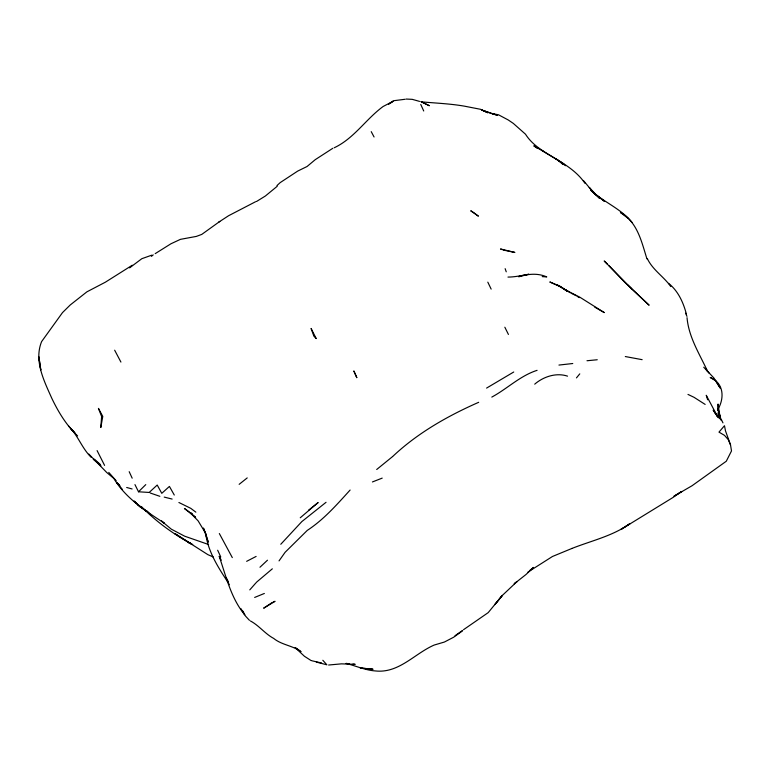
<?xml version="1.0" encoding="UTF-8"?>
<svg xmlns="http://www.w3.org/2000/svg" width="770" height="770" viewBox="0 0 770 770"><rect width="100%" height="100%" fill="white"/><g stroke="black" fill="none" stroke-linecap="round" stroke-linejoin="round"><path stroke-width="1.16" d="M718.516 408.35C724.589 397.041 723.415 382.873 710.21 377.473L715.667 380.765L720.258 388.099M279.038 560.897L285.102 552.302L307.269 530.405C323.9 519.509 336.885 504.6 350.109 490.047M576.461 377.887L579.781 373.864M249.778 589.878L256.064 582.736M280.781 544.274L301.85 521.579L326.047 502.3M134.952 484.6L138.513 491.78L145.771 484.619M392.69 456.494C417.427 433.106 447.639 415.964 478.69 402.306M259.962 567.24L267.469 560.204M300.252 517.787L318.154 502.531L308.472 510.269M149.659 492.02L157.215 485.042L161.777 493.329L169.419 486.428L174.28 495.033M276.988 185.56L280.193 182.606L297.692 171.094L307.066 166.503L315.248 159.66L332.823 148.283M129.62 267.864L141.805 258.71L151.748 255.168M376.694 469.498L392.546 456.61M256.612 582.12L272.339 568.818M277.219 186.273L265.342 196.032L256.458 201.528M151.392 256.362L153.23 254.88M529.789 570.416L533.543 567.413L526.054 574.459L514.37 583.679M239.152 484.34L247.218 477.91M463.54 629.696L488.209 612.622L502.29 595.431L494.831 604.623L502.377 595.393L516.949 581.639L514.254 583.66M462.192 631.092L453.646 637.233L444.386 642.045L434.174 645.058C414.481 653.624 398.956 673.49 375.423 670.949C365.124 670.237 355.875 665.838 346.038 663.413L349.464 663.759M389.716 103.459L393.518 100.735L405.078 99.272M534.717 384.163C543.524 376.588 556.248 372.411 567.538 376.145M527.951 572.072L552.475 556.479L571.995 548.423M455.06 635.683L462.626 630.399M132.267 265.226L105.394 282.176L86.904 291.84L70.253 304.958L62.505 312.601L41.599 341.611C33.822 360.841 44.025 380.784 51.773 398.234C58.385 412.075 66.393 425.3 77.606 435.907M388.532 104.402L392.998 101.332L383.123 106.491C365.865 119.148 354.104 138.427 334.199 147.782M218.584 222.251L228.565 215.735L255.573 201.73M219.787 221.442L201.759 234.407L196.34 236.409L180.421 239.355L170.95 243.772L155.194 253.648M272.387 602.419L263.648 608.194L275.054 601.303L273.283 602.044M491.809 397.089C507.266 388.744 520.077 375.808 537.085 370.332M513.734 372.006L486.592 388.09M246.65 561.33L256.121 556.431M254.658 597.443L264.351 593.468M372.43 481.953L382.209 478.112M571.841 548.481C591.389 540.713 612.756 536.045 629.976 523.6L620.832 529.529L673.028 497.459L681.662 491.472L674 496.207L692.057 485.735L726.283 461.24L731.5 450.95L730.528 444.887L725.494 430.873L724.474 425.714L718.978 432.124L724.474 435.339L728.266 439.632L730.528 444.887M507.979 277.084C521.954 277.036 532.821 270.867 546.748 276.902L542.244 276.613M518.711 276.796L528.778 274.226L519.288 276.132M572.764 363.517L558.943 365.067M586.99 360.745L597.25 359.754M328.626 665.02L341.457 663.856L355.163 664.318L352.881 664.096M406.079 99.051L412.21 99.34L419.554 101.39M138.513 491.78L149.293 492.463M625.307 356.548L642.141 359.667M311.917 660.775L321.571 662.98M503.407 250.077L514.88 252.444L500.5 248.97L502.435 249.711M164.222 497.102L172.133 499.066M316.335 662.104L326.865 664.799L322.822 660.275M126.675 487.477L132.103 488.96M492.28 113.787L497.622 115.356L481.799 110.033L487.824 112.757L480.413 109.273L464.233 106.125C450.036 103.68 435.637 103.151 421.411 101.842L429.352 105.721L420.844 101.525M150.227 493.002L159.852 496.313M484.542 111.005L491.212 113.469L498.421 114.749L508.2 119.947L513.311 123.402L525.496 134.201C535.198 149.505 552.196 154.914 565.459 165.723M208.603 544.525L184.675 536.199L171.306 529.163L161.498 520.992L164.222 523.119C145.366 510.693 125.828 498.411 113.854 478.488M311.205 660.631L304.41 656.261L295.122 647.58M213.357 557.047L207.89 554.66L174.751 533.533L190.893 543.659C172.903 533.726 155.992 521.492 141.584 506.718M192.731 544.467L188.727 542.657L190.893 543.659M178.9 502.502L190.758 508.335L195.85 512.156M542.465 150.872C557.47 160.276 574.738 168.235 584.959 183.289M687.976 394.413L694.001 397.291L705.156 404.423M571.417 293.332L576.335 295.805M560.223 286.488L549.818 281.974L560.618 286.738L568.039 291.503L556.402 284.505L560.223 286.488L568.039 291.503M668.572 283.36C678.178 290.945 683.356 302.552 686.407 314.141M190.344 512.57L192.24 513.6M594.796 307.182L604.296 312.601L580.022 297.307L564.949 289.616L570.435 292.841M543.572 151.526L533.822 145.819L537.113 148.196M250.365 620.928C259.018 625.5 265.015 633.787 273.677 638.417C281.762 645.058 292.831 645.539 301.031 651.718L296.277 648.148M577.317 296.411L579.271 297.624M555.757 158.707L563.958 164.039M189.401 512.05L184.444 508.498L195.561 517.334M100.937 465.735L93.257 459.305M627.954 218.247L620.447 212.472C637.56 222.174 641.535 241.77 646.954 258.913M593.891 193.087L604.614 201.442L593.891 193.087L589.262 187.485L599.31 198.102L593.891 193.087L583.371 180.469M108.753 472.405L116.232 480.807M113.421 478.103L106.712 472.482L88.839 454.069M190.267 512.782L198.131 520.876L205.07 532.368M190.277 512.81L195.57 517.353M563.139 164.443L558.76 160.641L563.072 164.53M590.638 190.19C603.497 202.087 620.861 208.516 632.016 222.366M94.421 459.218L100.523 464.628M714.127 411.43L717.284 416.002L721.586 419.977L722.963 422.874M607.453 264.216L604.2 260.982L631.65 288.769M627.309 284.602L649.129 305.218L624.817 282.349L609.08 265.833M703.732 367.223L713.906 377.993L719.96 387.743M119.773 485.687L117.309 483.079L119.677 485.601M146.338 510.51L150.217 514.63L147.166 511.261M75.316 433.346L70.657 428.351C78.617 437.264 82.592 448.958 91.255 457.39M249.432 620.312L245.524 616.087L240.837 608.541M68.492 425.887L74.449 432.634M122.295 489.306L116.53 482.434M709.141 373.238L705.734 368.811L706.908 370.745M713.29 410.198L718.4 417.812M647.3 258.576C652.71 270.01 663.75 276.565 670.785 286.556M713.251 410.179L717.592 416.762M227.516 581.6C217.737 566.749 207.996 551.368 205.648 533.321L208.256 542.186L203.424 528.047L205.205 532.272M717.284 416.002L706.254 395.28L707.63 399.745M232.309 557.605L219.334 533.543M228.372 582.418L225.745 577.558L229.306 584.748M371.236 131.651L374.066 136.983M221.298 560.223L219.18 556.306C226.139 576.345 230.875 598.078 244.725 614.787L242.858 611.091M120.919 362.073L114.653 350.196M104.576 465.378L97.097 450.604M504.841 327.221L508.431 334.45M487.805 282.147L491.154 289.106M707.707 371.621C699.67 354.113 688.707 337.347 687.033 317.663M719.757 417.302L718.054 413.634L720.066 418.707M217.66 550.242L220.759 556.931M129.187 471.683L132.18 478.189M420.767 104.451L423.721 110.995M685.56 313.169L686.965 316.355M227.083 579.021L228.392 582.361M505.139 268.663L506.246 271.81M720.672 419.563L718.294 412.085L720.094 418.601M721.317 420.564L718.372 410.525L718.063 404.038L718.15 410.737L718.102 408.552L720.181 418.63L718.372 410.525L719.931 416.224L718.516 407.484M101.63 416.474L100.803 427.504L102.776 416.416L98.435 408.379L101.63 416.474M372.853 669.207L360.408 668.023L372.853 669.207M473.56 212.539L470.74 210.778L478.401 216.168L473.56 212.539M145.876 510.818L140.862 507.305L134.115 501.058L140.843 507.459L137.589 504.427L145.876 510.818M316.181 338.521L313.9 336.153L311.09 328.463L316.181 338.521M353.921 371.111L356.789 377.627L353.921 371.111M40.781 369.821L38.875 357.02L40.781 369.821"/></g></svg>
